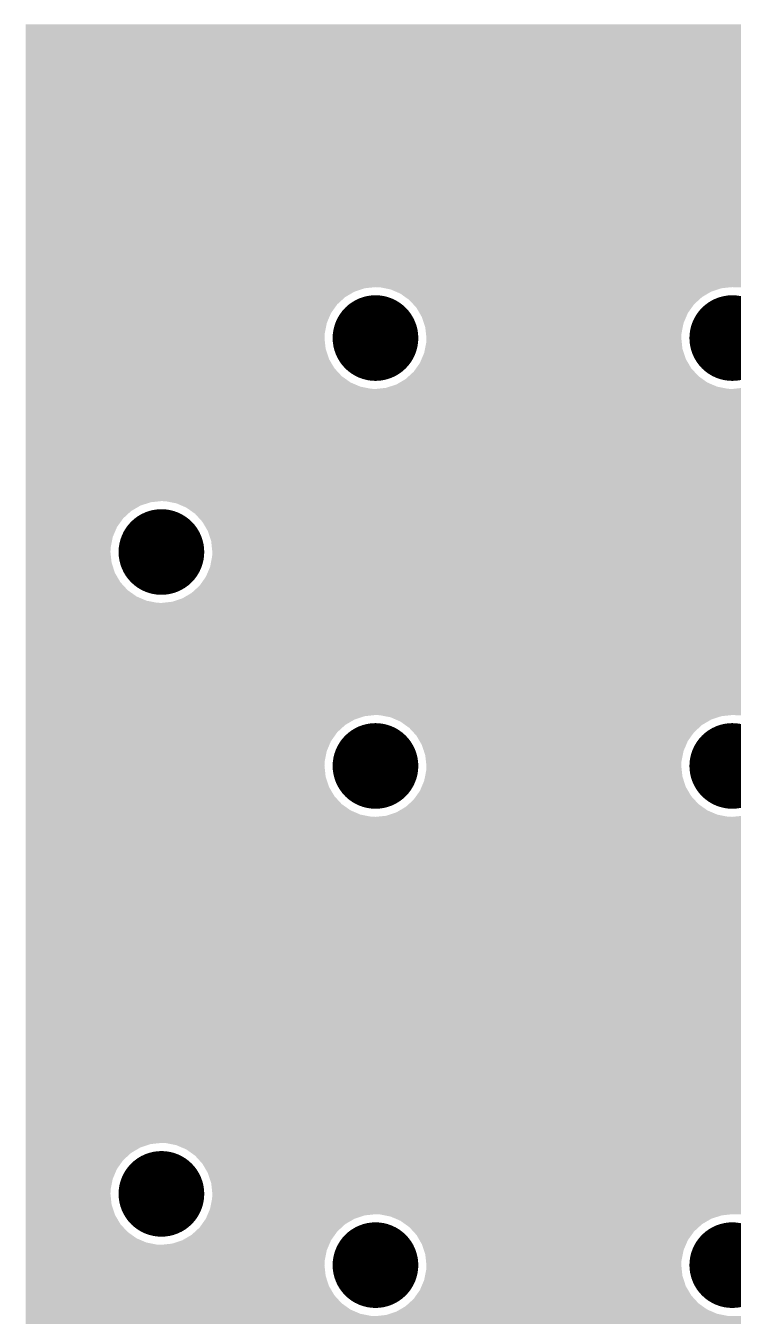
# Model space of a CAD drawing. Extents: x 295 to 953, y 10 to 290.
# Drawn here: x 555.99 to 566.37, y 122.75 to 141.71 of the extents above; entities that cross this region are included whole.
import ezdxf

# ---------------------------------------------------------------- set-up
doc = ezdxf.new("R2010")
doc.units = 0
doc.header["$LTSCALE"] = 5
doc.header["$MEASUREMENT"] = 0
doc.layers.get('0').update_dxf_attribs({"linetype": 'CONTINUOUS', "lineweight": 25})

msp = doc.modelspace()

# ---------------------------------------------------------------- linework, layer by layer
at = {"const_width": 0.629}
for points in [[(560.807, 137.119, 1), (561.436, 137.119, 1)], [(566.046, 137.119, 1), (566.675, 137.119, 1)], [(557.664, 133.976, 1), (558.293, 133.976, 1)], [(560.807, 130.833, 1), (561.436, 130.833, 1)], [(566.046, 130.833, 1), (566.675, 130.833, 1)], [(557.664, 124.546, 1), (558.293, 124.546, 1)], [(560.807, 123.499, 1), (561.436, 123.499, 1)], [(566.046, 123.499, 1), (566.675, 123.499, 1)]]:
    msp.add_lwpolyline(points, format="xyb", close=True, dxfattribs=at)
for points in [[(555.987, 141.684), (555.987, 141.729), (601.15, 141.684), (601.176, 141.729)], [(555.987, 141.518), (555.987, 141.684), (601.094, 141.518), (601.15, 141.684)], [(555.987, 141.345), (555.987, 141.518), (601.071, 141.345), (601.094, 141.518)], [(555.987, 141.31), (555.987, 141.345), (601.07, 141.31), (601.071, 141.345)], [(555.987, 141.136), (555.987, 141.31), (601.087, 141.136), (601.07, 141.31)], [(555.987, 140.969), (555.987, 141.136), (601.136, 140.969), (601.087, 141.136)], [(555.987, 140.923), (555.987, 140.969), (601.16, 140.923), (601.136, 140.969)], [(555.987, 140.921), (555.987, 140.923), (578.467, 140.921), (578.514, 140.923)], [(555.987, 140.916), (555.987, 140.921), (578.42, 140.916), (578.467, 140.921)], [(555.987, 140.908), (555.987, 140.916), (578.374, 140.908), (578.42, 140.916)], [(555.987, 140.896), (555.987, 140.908), (578.328, 140.896), (578.374, 140.908)], [(555.987, 140.881), (555.987, 140.896), (578.284, 140.881), (578.328, 140.896)], [(555.987, 140.863), (555.987, 140.881), (578.24, 140.863), (578.284, 140.881)], [(555.987, 140.842), (555.987, 140.863), (578.198, 140.842), (578.24, 140.863)], [(555.987, 140.818), (555.987, 140.842), (578.158, 140.818), (578.198, 140.842)], [(555.987, 140.8), (555.987, 140.818), (578.131, 140.8), (578.158, 140.818)], [(555.987, 140.681), (555.987, 140.8), (578.25, 140.681), (578.131, 140.8)], [(555.987, 140.677), (555.987, 140.681), (601.326, 140.677), (601.322, 140.681)], [(555.987, 140.646), (555.987, 140.677), (601.361, 140.646), (601.326, 140.677)], [(555.987, 140.607), (555.987, 140.646), (577.951, 140.607), (577.977, 140.646)], [(555.987, 140.566), (555.987, 140.607), (577.928, 140.566), (577.951, 140.607)], [(555.987, 140.523), (555.987, 140.566), (577.908, 140.523), (577.928, 140.566)], [(555.987, 140.479), (555.987, 140.523), (577.891, 140.479), (577.908, 140.523)], [(555.987, 140.434), (555.987, 140.479), (577.877, 140.434), (577.891, 140.479)], [(555.987, 140.389), (555.987, 140.434), (577.866, 140.389), (577.877, 140.434)], [(555.987, 140.342), (555.987, 140.389), (577.859, 140.342), (577.866, 140.389)], [(555.987, 140.295), (555.987, 140.342), (577.855, 140.295), (577.859, 140.342)], [(555.987, 140.248), (555.987, 140.295), (577.854, 140.248), (577.855, 140.295)], [(555.987, 140.201), (555.987, 140.248), (577.857, 140.201), (577.854, 140.248)], [(555.987, 140.155), (555.987, 140.201), (577.863, 140.155), (577.857, 140.201)], [(555.987, 140.108), (555.987, 140.155), (577.872, 140.108), (577.863, 140.155)], [(555.987, 140.063), (555.987, 140.108), (577.885, 140.063), (577.872, 140.108)], [(555.987, 140.019), (555.987, 140.063), (577.901, 140.019), (577.885, 140.063)], [(555.987, 139.976), (555.987, 140.019), (577.92, 139.976), (577.901, 140.019)], [(555.987, 139.934), (555.987, 139.976), (577.942, 139.934), (577.92, 139.976)], [(555.987, 139.894), (555.987, 139.934), (577.966, 139.894), (577.942, 139.934)], [(555.987, 139.879), (555.987, 139.894), (577.977, 139.879), (577.966, 139.894)], [(555.987, 139.873), (555.987, 139.879), (605.541, 139.873), (605.549, 139.879)], [(555.987, 139.844), (555.987, 139.873), (605.517, 139.844), (605.541, 139.873)], [(555.987, 139.725), (555.987, 139.844), (578.131, 139.725), (578.25, 139.844)], [(555.987, 139.699), (555.987, 139.725), (578.17, 139.699), (578.131, 139.725)], [(555.987, 139.676), (555.987, 139.699), (578.211, 139.676), (578.17, 139.699)], [(555.987, 139.656), (555.987, 139.676), (578.254, 139.656), (578.211, 139.676)], [(555.987, 139.639), (555.987, 139.656), (578.297, 139.639), (578.254, 139.656)], [(555.987, 139.625), (555.987, 139.639), (578.342, 139.625), (578.297, 139.639)], [(555.987, 139.615), (555.987, 139.625), (578.388, 139.615), (578.342, 139.625)], [(555.987, 139.607), (555.987, 139.615), (578.435, 139.607), (578.388, 139.615)], [(555.987, 139.603), (555.987, 139.607), (578.482, 139.603), (578.435, 139.607)], [(555.987, 139.588), (555.987, 139.603), (605.341, 139.588), (605.349, 139.603)], [(555.987, 139.603), (555.987, 139.603), (578.529, 139.603), (578.482, 139.603)], [(555.987, 139.423), (555.987, 139.588), (605.285, 139.423), (605.341, 139.588)], [(555.987, 139.334), (555.987, 139.423), (605.273, 139.334), (605.285, 139.423)], [(555.987, 139.318), (555.987, 139.334), (589.253, 139.318), (589.411, 139.334)], [(555.987, 139.268), (555.987, 139.318), (589.103, 139.268), (589.253, 139.318)], [(555.987, 139.188), (555.987, 139.268), (588.967, 139.188), (589.103, 139.268)], [(555.987, 139.081), (555.987, 139.188), (588.85, 139.081), (588.967, 139.188)], [(555.987, 138.953), (555.987, 139.081), (588.758, 138.953), (588.85, 139.081)], [(555.987, 138.807), (555.987, 138.953), (588.696, 138.807), (588.758, 138.953)], [(555.987, 138.652), (555.987, 138.807), (588.666, 138.652), (588.696, 138.807)], [(555.987, 138.586), (555.987, 138.652), (588.663, 138.586), (588.666, 138.652)], [(555.987, 138.429), (555.987, 138.586), (588.679, 138.429), (588.663, 138.586)], [(555.987, 138.279), (555.987, 138.429), (588.729, 138.279), (588.679, 138.429)], [(555.987, 138.142), (555.987, 138.279), (588.809, 138.142), (588.729, 138.279)], [(555.987, 138.026), (555.987, 138.142), (588.915, 138.026), (588.809, 138.142)], [(555.987, 137.934), (555.987, 138.026), (589.044, 137.934), (588.915, 138.026)], [(555.987, 137.871), (555.987, 137.934), (589.19, 137.871), (589.044, 137.934)], [(555.987, 137.867), (555.987, 137.871), (589.21, 137.867), (589.19, 137.871)], [(555.987, 137.851), (555.987, 137.867), (560.964, 137.851), (561.121, 137.867)], [(555.987, 137.801), (555.987, 137.851), (560.814, 137.801), (560.964, 137.851)], [(561.187, 137.865), (561.121, 137.867), (566.333, 137.865), (566.36, 137.867)], [(561.258, 137.851), (561.187, 137.865), (566.203, 137.851), (566.333, 137.865)], [(561.343, 137.834), (561.258, 137.851), (566.152, 137.834), (566.203, 137.851)], [(561.419, 137.801), (561.343, 137.834), (566.053, 137.801), (566.152, 137.834)], [(566.426, 137.865), (566.36, 137.867), (589.225, 137.865), (589.21, 137.867)], [(555.987, 137.721), (555.987, 137.801), (560.677, 137.721), (560.814, 137.801)], [(555.987, 137.615), (555.987, 137.721), (560.561, 137.615), (560.677, 137.721)], [(561.488, 137.772), (561.419, 137.801), (566.002, 137.772), (566.053, 137.801)], [(561.558, 137.721), (561.488, 137.772), (565.916, 137.721), (566.002, 137.772)], [(561.617, 137.68), (561.558, 137.721), (565.871, 137.68), (565.916, 137.721)], [(561.677, 137.615), (561.617, 137.68), (565.8, 137.615), (565.871, 137.68)], [(555.987, 137.486), (555.987, 137.615), (560.469, 137.486), (560.561, 137.615)], [(555.987, 137.34), (555.987, 137.486), (560.407, 137.34), (560.469, 137.486)], [(561.724, 137.563), (561.677, 137.615), (565.763, 137.563), (565.8, 137.615)], [(561.769, 137.486), (561.724, 137.563), (565.708, 137.486), (565.763, 137.563)], [(561.803, 137.427), (561.769, 137.486), (565.683, 137.427), (565.708, 137.486)], [(555.987, 137.185), (555.987, 137.34), (560.376, 137.185), (560.407, 137.34)], [(561.832, 137.34), (561.803, 137.427), (565.646, 137.34), (565.683, 137.427)], [(561.853, 137.277), (561.832, 137.34), (565.633, 137.277), (565.646, 137.34)], [(561.863, 137.185), (561.853, 137.277), (565.615, 137.185), (565.633, 137.277)], [(555.987, 137.119), (555.987, 137.185), (560.373, 137.119), (560.376, 137.185)], [(555.987, 136.962), (555.987, 137.119), (560.39, 136.962), (560.373, 137.119)], [(561.87, 137.119), (561.863, 137.185), (565.612, 137.119), (565.615, 137.185)], [(561.867, 137.053), (561.87, 137.119), (565.619, 137.053), (565.612, 137.119)], [(555.987, 136.812), (555.987, 136.962), (560.439, 136.812), (560.39, 136.962)], [(561.799, 136.812), (561.836, 136.898), (565.678, 136.812), (565.65, 136.898)], [(561.836, 136.898), (561.849, 136.962), (565.65, 136.898), (565.629, 136.962)], [(561.849, 136.962), (561.867, 137.053), (565.629, 136.962), (565.619, 137.053)], [(555.987, 136.675), (555.987, 136.812), (560.519, 136.675), (560.439, 136.812)], [(561.719, 136.675), (561.774, 136.753), (565.758, 136.675), (565.713, 136.753)], [(561.774, 136.753), (561.799, 136.812), (565.713, 136.753), (565.678, 136.812)], [(555.987, 136.559), (555.987, 136.675), (560.626, 136.559), (560.519, 136.675)], [(555.987, 136.467), (555.987, 136.559), (560.755, 136.467), (560.626, 136.559)], [(561.48, 136.467), (561.565, 136.517), (565.994, 136.467), (565.923, 136.517)], [(561.565, 136.517), (561.611, 136.559), (565.923, 136.517), (565.865, 136.559)], [(561.611, 136.559), (561.682, 136.624), (565.865, 136.559), (565.805, 136.624)], [(561.682, 136.624), (561.719, 136.675), (565.805, 136.624), (565.758, 136.675)], [(555.987, 136.405), (555.987, 136.467), (560.9, 136.405), (560.755, 136.467)], [(555.987, 136.374), (555.987, 136.405), (561.056, 136.374), (560.9, 136.405)], [(555.987, 136.371), (555.987, 136.374), (561.121, 136.371), (561.056, 136.374)], [(555.987, 136.333), (555.987, 136.371), (592.032, 136.333), (592.028, 136.371)], [(555.987, 136.183), (555.987, 136.333), (592.082, 136.183), (592.032, 136.333)], [(561.121, 136.371), (561.149, 136.374), (566.36, 136.371), (566.294, 136.374)], [(561.149, 136.374), (561.279, 136.388), (566.294, 136.374), (566.224, 136.388)], [(561.279, 136.388), (561.329, 136.405), (566.224, 136.388), (566.139, 136.405)], [(561.329, 136.405), (561.429, 136.437), (566.139, 136.405), (566.063, 136.437)], [(561.429, 136.437), (561.48, 136.467), (566.063, 136.437), (565.994, 136.467)], [(566.36, 136.371), (566.517, 136.388), (592.028, 136.371), (592.026, 136.388)], [(555.987, 136.047), (555.987, 136.183), (592.161, 136.047), (592.082, 136.183)], [(555.987, 135.93), (555.987, 136.047), (592.268, 135.93), (592.161, 136.047)], [(555.987, 135.838), (555.987, 135.93), (592.397, 135.838), (592.268, 135.93)], [(555.987, 135.776), (555.987, 135.838), (592.542, 135.776), (592.397, 135.838)], [(555.987, 135.772), (555.987, 135.776), (592.563, 135.772), (592.542, 135.776)], [(555.987, 135.755), (555.987, 135.772), (572.489, 135.755), (572.647, 135.772)], [(555.987, 135.706), (555.987, 135.755), (572.339, 135.706), (572.489, 135.755)], [(555.987, 135.626), (555.987, 135.706), (572.203, 135.626), (572.339, 135.706)], [(555.987, 135.519), (555.987, 135.626), (572.086, 135.519), (572.203, 135.626)], [(555.987, 135.39), (555.987, 135.519), (571.994, 135.39), (572.086, 135.519)], [(555.987, 135.245), (555.987, 135.39), (571.932, 135.245), (571.994, 135.39)], [(555.987, 135.09), (555.987, 135.245), (571.902, 135.09), (571.932, 135.245)], [(555.987, 135.024), (555.987, 135.09), (571.899, 135.024), (571.902, 135.09)], [(555.987, 134.867), (555.987, 135.024), (571.915, 134.867), (571.899, 135.024)], [(555.987, 134.724), (555.987, 134.867), (571.962, 134.724), (571.915, 134.867)], [(555.987, 134.707), (555.987, 134.724), (557.821, 134.707), (557.978, 134.724)], [(555.987, 134.658), (555.987, 134.707), (557.671, 134.658), (557.821, 134.707)], [(555.987, 134.578), (555.987, 134.658), (557.534, 134.578), (557.671, 134.658)], [(558.044, 134.721), (557.978, 134.724), (571.963, 134.721), (571.962, 134.724)], [(558.069, 134.716), (558.044, 134.721), (571.965, 134.716), (571.963, 134.721)], [(558.199, 134.691), (558.069, 134.716), (571.98, 134.691), (571.965, 134.716)], [(558.345, 134.628), (558.199, 134.691), (572.016, 134.628), (571.98, 134.691)], [(558.413, 134.58), (558.345, 134.628), (572.045, 134.58), (572.016, 134.628)], [(555.987, 134.471), (555.987, 134.578), (557.418, 134.471), (557.534, 134.578)], [(555.987, 134.342), (555.987, 134.471), (557.326, 134.342), (557.418, 134.471)], [(558.474, 134.537), (558.413, 134.58), (572.084, 134.537), (572.045, 134.58)], [(558.541, 134.463), (558.474, 134.537), (572.151, 134.463), (572.084, 134.537)], [(558.58, 134.42), (558.541, 134.463), (572.212, 134.42), (572.151, 134.463)], [(558.609, 134.372), (558.58, 134.42), (572.28, 134.372), (572.212, 134.42)], [(555.987, 134.197), (555.987, 134.342), (557.264, 134.197), (557.326, 134.342)], [(558.645, 134.309), (558.609, 134.372), (572.426, 134.309), (572.28, 134.372)], [(558.66, 134.284), (558.645, 134.309), (572.556, 134.284), (572.426, 134.309)], [(558.662, 134.279), (558.66, 134.284), (572.581, 134.279), (572.556, 134.284)], [(558.663, 134.276), (558.662, 134.279), (572.647, 134.276), (572.581, 134.279)], [(558.71, 134.133), (558.663, 134.276), (628.177, 134.133), (628.177, 134.276)], [(555.987, 134.042), (555.987, 134.197), (557.233, 134.042), (557.264, 134.197)], [(555.987, 133.976), (555.987, 134.042), (557.23, 133.976), (557.233, 134.042)], [(558.726, 133.976), (558.71, 134.133), (628.177, 133.976), (628.177, 134.133)], [(555.987, 133.819), (555.987, 133.976), (557.247, 133.819), (557.23, 133.976)], [(558.693, 133.755), (558.723, 133.91), (628.177, 133.755), (628.177, 133.91)], [(558.723, 133.91), (558.726, 133.976), (628.177, 133.91), (628.177, 133.976)], [(555.987, 133.669), (555.987, 133.819), (557.296, 133.669), (557.247, 133.819)], [(555.987, 133.532), (555.987, 133.669), (557.376, 133.532), (557.296, 133.669)], [(558.63, 133.61), (558.693, 133.755), (628.177, 133.61), (628.177, 133.755)], [(555.987, 133.415), (555.987, 133.532), (557.483, 133.415), (557.376, 133.532)], [(558.505, 133.45), (558.524, 133.467), (585.901, 133.45), (586.058, 133.467)], [(558.524, 133.467), (558.539, 133.481), (628.177, 133.467), (628.177, 133.481)], [(558.539, 133.481), (558.63, 133.61), (628.177, 133.481), (628.177, 133.61)], [(555.987, 133.324), (555.987, 133.415), (557.612, 133.324), (557.483, 133.415)], [(555.987, 133.261), (555.987, 133.324), (557.757, 133.261), (557.612, 133.324)], [(558.135, 133.245), (558.286, 133.294), (585.531, 133.245), (585.585, 133.294)], [(558.286, 133.294), (558.331, 133.321), (585.585, 133.294), (585.614, 133.321)], [(558.331, 133.321), (558.422, 133.374), (585.614, 133.321), (585.705, 133.374)], [(558.422, 133.374), (558.451, 133.401), (585.705, 133.374), (585.75, 133.401)], [(558.451, 133.401), (558.505, 133.45), (585.75, 133.401), (585.901, 133.45)], [(555.987, 133.231), (555.987, 133.261), (557.912, 133.231), (557.757, 133.261)], [(555.987, 133.228), (555.987, 133.231), (557.978, 133.228), (557.912, 133.231)], [(555.987, 133.214), (555.987, 133.228), (585.497, 133.214), (585.512, 133.228)], [(555.987, 133.085), (555.987, 133.214), (585.406, 133.085), (585.497, 133.214)], [(555.987, 132.94), (555.987, 133.085), (585.343, 132.94), (585.406, 133.085)], [(557.978, 133.228), (558.135, 133.245), (585.512, 133.228), (585.531, 133.245)], [(555.987, 132.785), (555.987, 132.94), (585.313, 132.785), (585.343, 132.94)], [(555.987, 132.719), (555.987, 132.785), (585.31, 132.719), (585.313, 132.785)], [(555.987, 132.562), (555.987, 132.719), (585.327, 132.562), (585.31, 132.719)], [(555.987, 132.411), (555.987, 132.562), (585.376, 132.411), (585.327, 132.562)], [(555.987, 132.275), (555.987, 132.411), (585.456, 132.275), (585.376, 132.411)], [(555.987, 132.158), (555.987, 132.275), (585.563, 132.158), (585.456, 132.275)], [(555.987, 132.067), (555.987, 132.158), (585.692, 132.067), (585.563, 132.158)], [(555.987, 132.004), (555.987, 132.067), (585.837, 132.004), (585.692, 132.067)], [(555.987, 131.974), (555.987, 132.004), (585.992, 131.974), (585.837, 132.004)], [(555.987, 131.971), (555.987, 131.974), (586.058, 131.971), (585.992, 131.974)], [(555.987, 131.957), (555.987, 131.971), (586.755, 131.957), (586.77, 131.971)], [(555.987, 131.828), (555.987, 131.957), (586.663, 131.828), (586.755, 131.957)], [(555.987, 131.683), (555.987, 131.828), (586.601, 131.683), (586.663, 131.828)], [(555.987, 131.581), (555.987, 131.683), (586.581, 131.581), (586.601, 131.683)], [(555.987, 131.564), (555.987, 131.581), (560.964, 131.564), (561.121, 131.581)], [(561.187, 131.578), (561.121, 131.581), (566.333, 131.578), (566.36, 131.581)], [(561.258, 131.564), (561.187, 131.578), (566.203, 131.564), (566.333, 131.578)], [(566.426, 131.578), (566.36, 131.581), (586.58, 131.578), (586.581, 131.581)], [(555.987, 131.515), (555.987, 131.564), (560.814, 131.515), (560.964, 131.564)], [(555.987, 131.435), (555.987, 131.515), (560.677, 131.435), (560.814, 131.515)], [(555.987, 131.328), (555.987, 131.435), (560.561, 131.328), (560.677, 131.435)], [(561.343, 131.548), (561.258, 131.564), (566.152, 131.548), (566.203, 131.564)], [(561.419, 131.515), (561.343, 131.548), (566.053, 131.515), (566.152, 131.548)], [(561.488, 131.485), (561.419, 131.515), (566.002, 131.485), (566.053, 131.515)], [(561.558, 131.435), (561.488, 131.485), (565.916, 131.435), (566.002, 131.485)], [(561.617, 131.393), (561.558, 131.435), (565.871, 131.393), (565.916, 131.435)], [(561.677, 131.328), (561.617, 131.393), (565.8, 131.328), (565.871, 131.393)], [(555.987, 131.199), (555.987, 131.328), (560.469, 131.199), (560.561, 131.328)], [(555.987, 131.054), (555.987, 131.199), (560.407, 131.054), (560.469, 131.199)], [(561.724, 131.277), (561.677, 131.328), (565.763, 131.277), (565.8, 131.328)], [(561.769, 131.199), (561.724, 131.277), (565.708, 131.199), (565.763, 131.277)], [(561.803, 131.14), (561.769, 131.199), (565.683, 131.14), (565.708, 131.199)], [(555.987, 130.899), (555.987, 131.054), (560.376, 130.899), (560.407, 131.054)], [(561.832, 131.054), (561.803, 131.14), (565.646, 131.054), (565.683, 131.14)], [(561.853, 130.99), (561.832, 131.054), (565.633, 130.99), (565.646, 131.054)], [(555.987, 130.833), (555.987, 130.899), (560.373, 130.833), (560.376, 130.899)], [(555.987, 130.676), (555.987, 130.833), (560.39, 130.676), (560.373, 130.833)], [(561.863, 130.899), (561.853, 130.99), (565.615, 130.899), (565.633, 130.99)], [(561.87, 130.833), (561.863, 130.899), (565.612, 130.833), (565.615, 130.899)], [(561.867, 130.767), (561.87, 130.833), (565.619, 130.767), (565.612, 130.833)], [(555.987, 130.525), (555.987, 130.676), (560.439, 130.525), (560.39, 130.676)], [(561.836, 130.612), (561.849, 130.676), (565.65, 130.612), (565.629, 130.676)], [(561.849, 130.676), (561.867, 130.767), (565.629, 130.676), (565.619, 130.767)], [(555.987, 130.389), (555.987, 130.525), (560.519, 130.389), (560.439, 130.525)], [(561.719, 130.389), (561.774, 130.466), (565.758, 130.389), (565.713, 130.466)], [(561.774, 130.466), (561.799, 130.525), (565.713, 130.466), (565.678, 130.525)], [(561.799, 130.525), (561.836, 130.612), (565.678, 130.525), (565.65, 130.612)], [(555.987, 130.272), (555.987, 130.389), (560.626, 130.272), (560.519, 130.389)], [(555.987, 130.181), (555.987, 130.272), (560.755, 130.181), (560.626, 130.272)], [(561.565, 130.231), (561.611, 130.272), (565.923, 130.231), (565.865, 130.272)], [(561.611, 130.272), (561.682, 130.338), (565.865, 130.272), (565.805, 130.338)], [(561.682, 130.338), (561.719, 130.389), (565.805, 130.338), (565.758, 130.389)], [(555.987, 130.118), (555.987, 130.181), (560.9, 130.118), (560.755, 130.181)], [(555.987, 130.088), (555.987, 130.118), (561.056, 130.088), (560.9, 130.118)], [(555.987, 130.085), (555.987, 130.088), (561.121, 130.085), (561.056, 130.088)], [(555.987, 130.05), (555.987, 130.085), (578.291, 130.05), (578.284, 130.085)], [(555.987, 130.005), (555.987, 130.05), (578.304, 130.005), (578.291, 130.05)], [(561.121, 130.085), (561.149, 130.088), (566.36, 130.085), (566.294, 130.088)], [(561.149, 130.088), (561.279, 130.101), (566.294, 130.088), (566.224, 130.101)], [(561.279, 130.101), (561.329, 130.118), (566.224, 130.101), (566.139, 130.118)], [(561.329, 130.118), (561.429, 130.151), (566.139, 130.118), (566.063, 130.151)], [(561.429, 130.151), (561.48, 130.181), (566.063, 130.151), (565.994, 130.181)], [(561.48, 130.181), (561.565, 130.231), (565.994, 130.181), (565.923, 130.231)], [(566.36, 130.085), (566.467, 130.096), (578.284, 130.085), (578.282, 130.096)], [(555.987, 129.96), (555.987, 130.005), (578.32, 129.96), (578.304, 130.005)], [(555.987, 129.917), (555.987, 129.96), (578.339, 129.917), (578.32, 129.96)], [(555.987, 129.876), (555.987, 129.917), (578.361, 129.876), (578.339, 129.917)], [(555.987, 129.836), (555.987, 129.876), (578.385, 129.836), (578.361, 129.876)], [(555.987, 129.821), (555.987, 129.836), (578.396, 129.821), (578.385, 129.836)], [(555.987, 129.786), (555.987, 129.821), (585.441, 129.786), (585.42, 129.821)], [(555.987, 129.667), (555.987, 129.786), (578.55, 129.667), (578.669, 129.786)], [(555.987, 129.641), (555.987, 129.667), (578.589, 129.641), (578.55, 129.667)], [(555.987, 129.618), (555.987, 129.641), (578.63, 129.618), (578.589, 129.641)], [(555.987, 129.598), (555.987, 129.618), (578.673, 129.598), (578.63, 129.618)], [(555.987, 129.581), (555.987, 129.598), (578.717, 129.581), (578.673, 129.598)], [(555.987, 129.567), (555.987, 129.581), (578.761, 129.567), (578.717, 129.581)], [(555.987, 129.556), (555.987, 129.567), (578.807, 129.556), (578.761, 129.567)], [(555.987, 129.549), (555.987, 129.556), (578.854, 129.549), (578.807, 129.556)], [(555.987, 129.545), (555.987, 129.549), (578.901, 129.545), (578.854, 129.549)], [(555.987, 129.544), (555.987, 129.545), (578.948, 129.544), (578.901, 129.545)], [(555.987, 129.489), (555.987, 129.544), (585.837, 129.489), (585.709, 129.544)], [(555.987, 129.459), (555.987, 129.489), (585.992, 129.459), (585.837, 129.489)], [(555.987, 129.456), (555.987, 129.459), (586.058, 129.456), (585.992, 129.459)], [(555.987, 129.442), (555.987, 129.456), (586.755, 129.442), (586.77, 129.456)], [(555.987, 129.313), (555.987, 129.442), (586.663, 129.313), (586.755, 129.442)], [(555.987, 129.168), (555.987, 129.313), (586.601, 129.168), (586.663, 129.313)], [(555.987, 129.013), (555.987, 129.168), (586.57, 129.013), (586.601, 129.168)], [(555.987, 128.947), (555.987, 129.013), (586.567, 128.947), (586.57, 129.013)], [(555.987, 128.79), (555.987, 128.947), (586.584, 128.79), (586.567, 128.947)], [(555.987, 128.639), (555.987, 128.79), (586.633, 128.639), (586.584, 128.79)], [(555.987, 128.503), (555.987, 128.639), (586.713, 128.503), (586.633, 128.639)], [(555.987, 128.438), (555.987, 128.503), (586.773, 128.438), (586.713, 128.503)], [(555.987, 128.421), (555.987, 128.438), (585.901, 128.421), (586.058, 128.438)], [(555.987, 128.372), (555.987, 128.421), (585.75, 128.372), (585.901, 128.421)], [(555.987, 128.292), (555.987, 128.372), (585.614, 128.292), (585.75, 128.372)], [(555.987, 128.185), (555.987, 128.292), (585.497, 128.185), (585.614, 128.292)], [(555.987, 128.056), (555.987, 128.185), (585.406, 128.056), (585.497, 128.185)], [(555.987, 127.911), (555.987, 128.056), (585.343, 127.911), (585.406, 128.056)], [(555.987, 127.755), (555.987, 127.911), (585.313, 127.755), (585.343, 127.911)], [(555.987, 127.69), (555.987, 127.755), (585.31, 127.69), (585.313, 127.755)], [(555.987, 127.532), (555.987, 127.69), (585.327, 127.532), (585.31, 127.69)], [(555.987, 127.382), (555.987, 127.532), (585.376, 127.382), (585.327, 127.532)], [(555.987, 127.246), (555.987, 127.382), (585.456, 127.246), (585.376, 127.382)], [(555.987, 127.129), (555.987, 127.246), (585.563, 127.129), (585.456, 127.246)], [(555.987, 127.037), (555.987, 127.129), (585.692, 127.037), (585.563, 127.129)], [(555.987, 126.975), (555.987, 127.037), (585.837, 126.975), (585.692, 127.037)], [(555.987, 126.944), (555.987, 126.975), (585.992, 126.944), (585.837, 126.975)], [(555.987, 126.941), (555.987, 126.944), (586.058, 126.941), (585.992, 126.944)], [(555.987, 126.342), (555.987, 126.941), (628.177, 126.342), (628.177, 126.941)], [(555.987, 126.325), (555.987, 126.342), (585.062, 126.325), (585.22, 126.342)], [(555.987, 126.276), (555.987, 126.325), (584.912, 126.276), (585.062, 126.325)], [(555.987, 126.196), (555.987, 126.276), (584.776, 126.196), (584.912, 126.276)], [(555.987, 126.089), (555.987, 126.196), (584.659, 126.089), (584.776, 126.196)], [(555.987, 125.96), (555.987, 126.089), (584.567, 125.96), (584.659, 126.089)], [(555.987, 125.815), (555.987, 125.96), (584.505, 125.815), (584.567, 125.96)], [(555.987, 125.66), (555.987, 125.815), (584.475, 125.66), (584.505, 125.815)], [(555.987, 125.594), (555.987, 125.66), (584.472, 125.594), (584.475, 125.66)], [(555.987, 125.437), (555.987, 125.594), (584.488, 125.437), (584.472, 125.594)], [(555.987, 125.294), (555.987, 125.437), (584.535, 125.294), (584.488, 125.437)], [(555.987, 125.278), (555.987, 125.294), (557.821, 125.278), (557.978, 125.294)], [(555.987, 125.228), (555.987, 125.278), (557.671, 125.228), (557.821, 125.278)], [(555.987, 125.148), (555.987, 125.228), (557.534, 125.148), (557.671, 125.228)], [(555.987, 125.042), (555.987, 125.148), (557.418, 125.042), (557.534, 125.148)], [(558.044, 125.292), (557.978, 125.294), (584.536, 125.292), (584.535, 125.294)], [(558.069, 125.287), (558.044, 125.292), (584.538, 125.287), (584.536, 125.292)], [(558.199, 125.261), (558.069, 125.287), (584.553, 125.261), (584.538, 125.287)], [(558.345, 125.199), (558.199, 125.261), (584.589, 125.199), (584.553, 125.261)], [(558.413, 125.15), (558.345, 125.199), (584.618, 125.15), (584.589, 125.199)], [(558.474, 125.107), (558.413, 125.15), (584.657, 125.107), (584.618, 125.15)], [(555.987, 124.913), (555.987, 125.042), (557.326, 124.913), (557.418, 125.042)], [(558.541, 125.033), (558.474, 125.107), (584.724, 125.033), (584.657, 125.107)], [(558.58, 124.99), (558.541, 125.033), (584.785, 124.99), (584.724, 125.033)], [(558.609, 124.942), (558.58, 124.99), (584.853, 124.942), (584.785, 124.99)], [(558.645, 124.879), (558.609, 124.942), (584.999, 124.879), (584.853, 124.942)], [(555.987, 124.767), (555.987, 124.913), (557.264, 124.767), (557.326, 124.913)], [(555.987, 124.612), (555.987, 124.767), (557.233, 124.612), (557.264, 124.767)], [(558.66, 124.854), (558.645, 124.879), (585.129, 124.854), (584.999, 124.879)], [(558.662, 124.849), (558.66, 124.854), (585.154, 124.849), (585.129, 124.854)], [(558.663, 124.846), (558.662, 124.849), (585.22, 124.846), (585.154, 124.849)], [(558.693, 124.754), (558.663, 124.846), (619.953, 124.754), (619.984, 124.846)], [(558.71, 124.704), (558.693, 124.754), (619.947, 124.704), (619.953, 124.754)], [(555.987, 124.546), (555.987, 124.612), (557.23, 124.546), (557.233, 124.612)], [(558.723, 124.581), (558.71, 124.704), (619.93, 124.581), (619.947, 124.704)], [(558.726, 124.546), (558.723, 124.581), (619.93, 124.546), (619.93, 124.581)], [(555.987, 124.389), (555.987, 124.546), (557.247, 124.389), (557.23, 124.546)], [(555.987, 124.239), (555.987, 124.389), (557.296, 124.239), (557.247, 124.389)], [(558.693, 124.325), (558.702, 124.372), (619.96, 124.325), (619.946, 124.372)], [(558.702, 124.372), (558.723, 124.48), (619.946, 124.372), (619.936, 124.48)], [(558.723, 124.48), (558.726, 124.546), (619.936, 124.48), (619.93, 124.546)], [(555.987, 124.102), (555.987, 124.239), (557.376, 124.102), (557.296, 124.239)], [(558.574, 124.101), (558.63, 124.18), (560.677, 124.101), (560.813, 124.18)], [(558.63, 124.18), (558.631, 124.181), (560.813, 124.18), (560.814, 124.181)], [(558.631, 124.181), (558.652, 124.23), (560.814, 124.181), (560.964, 124.23)], [(558.652, 124.23), (558.659, 124.247), (560.964, 124.23), (561.121, 124.247)], [(558.659, 124.247), (558.693, 124.325), (619.983, 124.247), (619.96, 124.325)], [(561.187, 124.244), (561.121, 124.247), (566.333, 124.244), (566.36, 124.247)], [(561.258, 124.23), (561.187, 124.244), (566.203, 124.23), (566.333, 124.244)], [(561.343, 124.213), (561.258, 124.23), (566.152, 124.213), (566.203, 124.23)], [(561.419, 124.181), (561.343, 124.213), (566.053, 124.181), (566.152, 124.213)], [(561.488, 124.151), (561.419, 124.181), (566.002, 124.151), (566.053, 124.181)], [(566.426, 124.244), (566.36, 124.247), (572.619, 124.244), (572.647, 124.247)], [(555.987, 123.986), (555.987, 124.102), (557.483, 123.986), (557.376, 124.102)], [(555.987, 123.894), (555.987, 123.986), (557.612, 123.894), (557.483, 123.986)], [(558.422, 123.944), (558.476, 123.994), (560.526, 123.944), (560.561, 123.994)], [(558.476, 123.994), (558.539, 124.051), (560.561, 123.994), (560.623, 124.051)], [(558.539, 124.051), (558.574, 124.101), (560.623, 124.051), (560.677, 124.101)], [(561.558, 124.101), (561.488, 124.151), (565.916, 124.101), (566.002, 124.151)], [(561.617, 124.059), (561.558, 124.101), (565.871, 124.059), (565.916, 124.101)], [(561.677, 123.994), (561.617, 124.059), (565.8, 123.994), (565.871, 124.059)], [(561.724, 123.943), (561.677, 123.994), (565.763, 123.943), (565.8, 123.994)], [(555.987, 123.832), (555.987, 123.894), (557.757, 123.832), (557.612, 123.894)], [(555.987, 123.801), (555.987, 123.832), (557.912, 123.801), (557.757, 123.832)], [(555.987, 123.798), (555.987, 123.801), (557.978, 123.798), (557.912, 123.801)], [(555.987, 123.72), (555.987, 123.798), (560.407, 123.72), (560.441, 123.798)], [(557.978, 123.798), (558.135, 123.815), (560.441, 123.798), (560.448, 123.815)], [(558.135, 123.815), (558.286, 123.864), (560.448, 123.815), (560.469, 123.864)], [(558.286, 123.864), (558.287, 123.865), (560.469, 123.864), (560.469, 123.865)], [(558.287, 123.865), (558.422, 123.944), (560.469, 123.865), (560.526, 123.944)], [(561.769, 123.865), (561.724, 123.943), (565.708, 123.865), (565.763, 123.943)], [(561.803, 123.806), (561.769, 123.865), (565.683, 123.806), (565.708, 123.865)], [(561.832, 123.72), (561.803, 123.806), (565.646, 123.72), (565.683, 123.806)], [(555.987, 123.564), (555.987, 123.72), (560.376, 123.564), (560.407, 123.72)], [(561.853, 123.656), (561.832, 123.72), (565.633, 123.656), (565.646, 123.72)], [(561.863, 123.564), (561.853, 123.656), (565.615, 123.564), (565.633, 123.656)], [(555.987, 123.499), (555.987, 123.564), (560.373, 123.499), (560.376, 123.564)], [(555.987, 123.341), (555.987, 123.499), (560.39, 123.341), (560.373, 123.499)], [(561.849, 123.341), (561.867, 123.433), (565.629, 123.341), (565.619, 123.433)], [(561.87, 123.499), (561.863, 123.564), (565.612, 123.499), (565.615, 123.564)], [(561.867, 123.433), (561.87, 123.499), (565.619, 123.433), (565.612, 123.499)], [(555.987, 123.191), (555.987, 123.341), (560.439, 123.191), (560.39, 123.341)], [(561.799, 123.191), (561.836, 123.278), (565.678, 123.191), (565.65, 123.278)], [(561.836, 123.278), (561.849, 123.341), (565.65, 123.278), (565.629, 123.341)], [(555.987, 123.055), (555.987, 123.191), (560.519, 123.055), (560.439, 123.191)], [(555.987, 122.938), (555.987, 123.055), (560.626, 122.938), (560.519, 123.055)], [(561.682, 123.003), (561.719, 123.055), (565.805, 123.003), (565.758, 123.055)], [(561.719, 123.055), (561.774, 123.132), (565.758, 123.055), (565.713, 123.132)], [(561.774, 123.132), (561.799, 123.191), (565.713, 123.132), (565.678, 123.191)], [(555.987, 122.846), (555.987, 122.938), (560.755, 122.846), (560.626, 122.938)], [(555.987, 122.784), (555.987, 122.846), (560.9, 122.784), (560.755, 122.846)], [(561.429, 122.817), (561.48, 122.846), (566.063, 122.817), (565.994, 122.846)], [(561.48, 122.846), (561.565, 122.896), (565.994, 122.846), (565.923, 122.896)], [(561.565, 122.896), (561.611, 122.938), (565.923, 122.896), (565.865, 122.938)], [(561.611, 122.938), (561.682, 123.003), (565.865, 122.938), (565.805, 123.003)], [(555.987, 122.753), (555.987, 122.784), (561.056, 122.753), (560.9, 122.784)], [(555.987, 122.75), (555.987, 122.753), (561.121, 122.75), (561.056, 122.753)], [(555.987, 122.151), (555.987, 122.75), (628.177, 122.151), (628.177, 122.75)], [(561.121, 122.75), (561.149, 122.753), (566.36, 122.75), (566.294, 122.753)], [(561.149, 122.753), (561.279, 122.767), (566.294, 122.753), (566.224, 122.767)], [(561.279, 122.767), (561.329, 122.784), (566.224, 122.767), (566.139, 122.784)], [(561.329, 122.784), (561.429, 122.817), (566.139, 122.784), (566.063, 122.817)], [(566.36, 122.75), (566.388, 122.753), (572.647, 122.75), (572.581, 122.753)]]:
    msp.add_solid(points)

doc.saveas('drawing.dxf')
